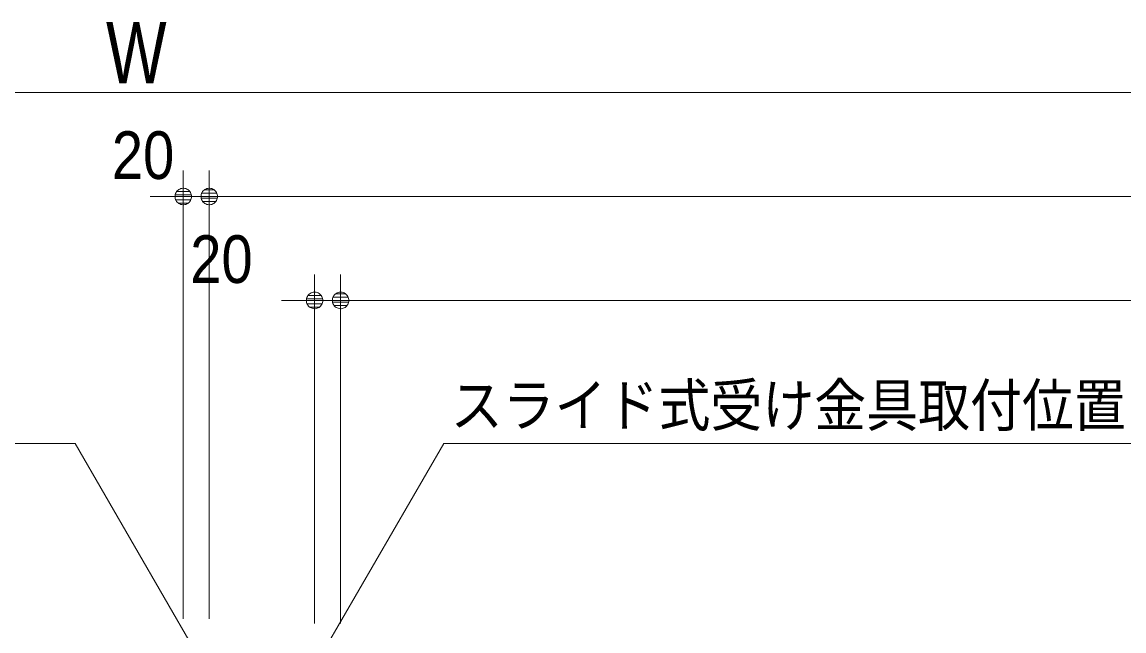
# Model space of a CAD drawing. Units: millimetres, scale not verified. Extents: x -6062 to 6062, y -3045 to 3045.
# Drawn here: x -3400 to -2552, y 406 to 874 of the extents above; entities that cross this region are included whole.
import ezdxf
from ezdxf.enums import TextEntityAlignment as Align

# ---------------------------------------------------------------- set-up
doc = ezdxf.new("R2010")
doc.units = ezdxf.units.MM
doc.header["$LTSCALE"] = 20
for name, color, linetype, lineweight in [('0-2_2寸法-3', 7, 'Continuous', 9), ('0-3_2寸法-1', 7, 'Continuous', 9), ('0-4_0', 7, 'Continuous', 9), ('0-5_2寸法-2', 7, 'Continuous', 9)]:
    doc.layers.add(name, color=color, linetype=linetype, lineweight=lineweight)
doc.styles.add('ＭＳ ゴシック', font='')
doc.styles.add('ＭＳ Ｐゴシック', font='')
doc.styles.get('ＭＳ ゴシック').set_extended_font_data('MS Gothic')
doc.styles.get('ＭＳ Ｐゴシック').set_extended_font_data('MS PGothic')

# ---------------------------------------------------------------- blocks, each defined once
blk = doc.blocks.new('_Dot')
at = {"layer": '0-4_0'}
for p, q in [((-10, 0), (-20, 0)), ((9.78, 2), (-9.78, 2)), ((7.99, 6), (-7.99, 6)), ((9.16, -3.98), (-9.16, -3.98)), ((6, -7.98), (-6, -7.98))]:
    blk.add_line(p, q, dxfattribs=at)
for points in [[(10, 0), (9.92, 1.25), (9.69, 2.49), (9.3, 3.68), (8.76, 4.82), (8.09, 5.88), (7.29, 6.85), (6.37, 7.71), (5.36, 8.44), (4.26, 9.05), (3.09, 9.51), (1.87, 9.82), (0.63, 9.98), (-0.63, 9.98), (-1.87, 9.82), (-3.09, 9.51), (-4.26, 9.05), (-5.36, 8.44), (-6.37, 7.71), (-7.29, 6.85), (-8.09, 5.88), (-8.76, 4.82), (-9.3, 3.68), (-9.69, 2.49), (-9.92, 1.25), (-10, 0), (0, 0)], [(-10, 0), (-9.92, -1.25), (-9.69, -2.49), (-9.3, -3.68), (-8.76, -4.82), (-8.09, -5.88), (-7.29, -6.85), (-6.37, -7.71), (-5.36, -8.44), (-4.26, -9.05), (-3.09, -9.51), (-1.87, -9.82), (-0.63, -9.98), (0.63, -9.98), (1.87, -9.82), (3.09, -9.51), (4.26, -9.05), (5.36, -8.44), (6.37, -7.71), (7.29, -6.85), (8.09, -5.88), (8.76, -4.82), (9.3, -3.68), (9.69, -2.49), (9.92, -1.25), (10, 0), (0, 0)]]:
    blk.add_lwpolyline(points, close=True, dxfattribs=at)

msp = doc.modelspace()

# ---------------------------------------------------------------- linework, layer by layer
at = {"layer": '0-2_2寸法-3'}
for points in [[(-3267.5, 392), (-3358.72, 550), (-3975.5, 550)], [(-3166.5, 391.8), (-3075.17, 550), (-2473.24, 550)]]:
    msp.add_lwpolyline(points, dxfattribs=at)
at = {"layer": '0-3_2寸法-1'}
for p, q in [((-941.21, 820), (-5681.79, 820)), ((-3255.5, 415.08), (-3255.5, 760)), ((-3242.79, 740), (-948.21, 740)), ((-3154.5, 415.25), (-3154.5, 680)), ((-3141.79, 660), (-948.21, 660))]:
    msp.add_line(p, q, dxfattribs=at)
at = {"layer": '0-5_2寸法-2'}
for p, q in [((-3275.5, 414.88), (-3275.5, 760)), ((-3255.5, 415.08), (-3255.5, 760)), ((-3288.21, 740), (-3300.92, 740)), ((-3255.5, 740), (-3275.5, 740)), ((-3242.79, 740), (-3230.08, 740)), ((-3174.5, 411.47), (-3174.5, 680)), ((-3154.5, 411.27), (-3154.5, 680)), ((-3187.21, 660), (-3199.92, 660)), ((-3154.5, 660), (-3174.5, 660)), ((-3141.79, 660), (-3129.08, 660))]:
    msp.add_line(p, q, dxfattribs=at)

# ---------------------------------------------------------------- block references
at = {"layer": '0-3_2寸法-1', "xscale": 0.6356201, "yscale": 0.6356201, "rotation": 180}
for p in [(-3255.5, 740), (-3154.5, 660)]:
    msp.add_blockref('_Dot', p, dxfattribs=at)
at = {"layer": '0-5_2寸法-2', "xscale": 0.6356201, "yscale": 0.6356201}
for p in [(-3275.5, 740), (-3174.5, 660)]:
    msp.add_blockref('_Dot', p, dxfattribs=at)
at = {"layer": '0-5_2寸法-2', "xscale": 0.6356201, "yscale": 0.6356201, "rotation": 180}
for p in [(-3255.5, 740), (-3154.5, 660)]:
    msp.add_blockref('_Dot', p, dxfattribs=at)

# ---------------------------------------------------------------- texts
at = {"layer": '0-2_2寸法-3', "style": 'ＭＳ ゴシック', "width": 0.9}
msp.add_text('スライド式受け金具取付位置', height=32.55, dxfattribs=at).set_placement((-3069.76, 553.34), align=Align.BOTTOM_LEFT)
at = {"layer": '0-3_2寸法-1', "style": 'ＭＳ Ｐゴシック', "width": 0.8}
msp.add_text('W', height=47.17, dxfattribs=at).set_placement((-3334.96, 812.93), align=Align.BOTTOM_LEFT)
at = {"layer": '0-5_2寸法-2', "style": 'ＭＳ Ｐゴシック', "width": 0.9}
for p in [(-3330.48, 742.48), (-3270.14, 662.48)]:
    msp.add_text('20', height=36.66, dxfattribs=at).set_placement(p, align=Align.BOTTOM_LEFT)

doc.saveas('drawing.dxf')
